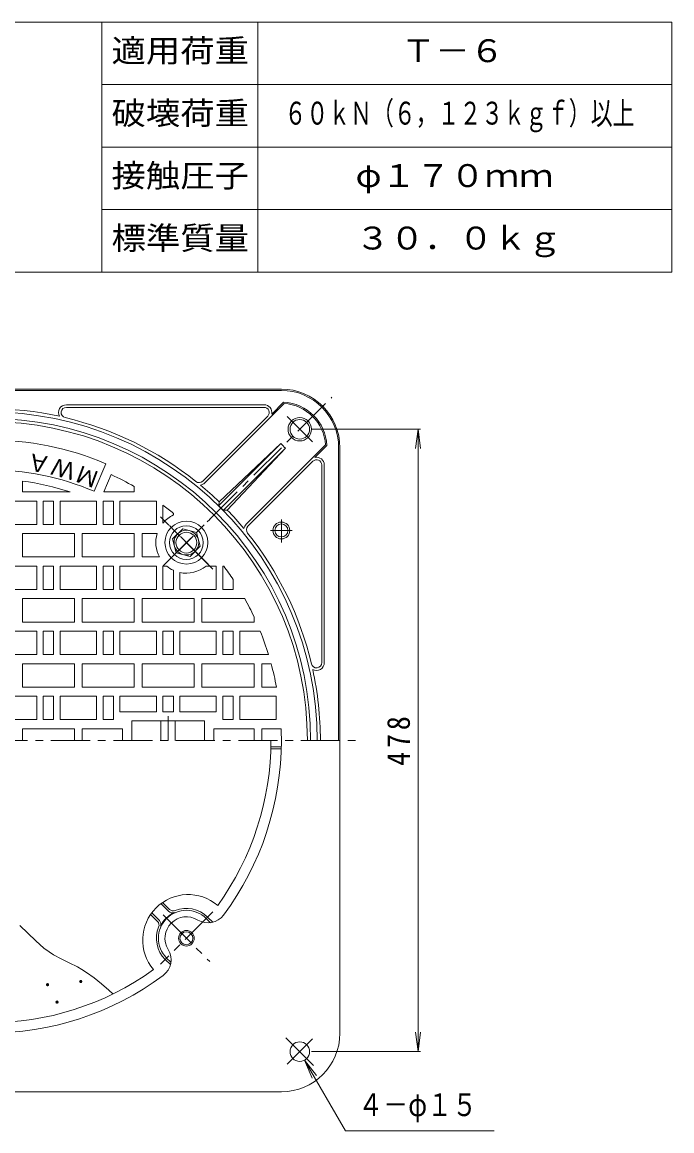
# Model space of a CAD drawing. Units: millimetres, scale not verified. Extents: x -589 to 461, y -801 to 845.
# Drawn here: x -38 to 461, y -7 to 845 of the extents above; entities that cross this region are included whole.
import ezdxf
from ezdxf.enums import TextEntityAlignment as Align

# ---------------------------------------------------------------- set-up
doc = ezdxf.new("R2010")
doc.units = ezdxf.units.MM
doc.header["$LTSCALE"] = 6
doc.linetypes.add('CHAIN1', pattern=[8, 5, -1, 1, -1])
for name, color, linetype, lineweight in [('1-0_1-0ﾚｲﾔ', 2, 'Continuous', 9), ('1-2_1-2ﾚｲﾔ', 3, 'Continuous', 9), ('1-4_1-4ﾚｲﾔ', 7, 'Continuous', 9), ('1-6_1-6ﾚｲﾔ', 6, 'Continuous', 9), ('1-B', 2, 'Continuous', 9), ('F-0_F-0ﾚｲﾔ', 7, 'Continuous', 9)]:
    doc.layers.add(name, color=color, linetype=linetype, lineweight=lineweight)
doc.layers.add('F-4_F-4ﾚｲﾔ', color=2, linetype='Continuous')
doc.styles.add('ＭＳ ゴシック', font='')
doc.styles.get('ＭＳ ゴシック').set_extended_font_data('MS Gothic')

msp = doc.modelspace()

# ---------------------------------------------------------------- linework, layer by layer
at = {"layer": '1-0_1-0ﾚｲﾔ'}
for p, q in [((-288.973, 562.621), (161.027, 562.621)), ((-288.973, 561.622), (161.027, 561.622)), ((147.722, 550.622), (-4.165, 550.622)), ((147.722, 548.621), (-4.165, 548.621)), ((102.146, 490.56), (163.141, 551.556)), ((153.603, 543.431), (162.75, 552.579)), ((100.731, 491.974), (150.55, 541.793)), ((112.979, 473.109), (160.581, 520.711)), ((113.129, 476.088), (160.581, 520.711)), ((133.965, 458.74), (194.961, 519.736)), ((116.515, 469.574), (164.117, 517.176)), ((164.117, 517.176), (119.493, 469.724)), ((186.837, 510.197), (195.985, 519.345)), ((205.027, 517.621), (205.027, 292.621)), ((206.027, 517.621), (206.027, 67.622)), ((185.199, 507.145), (135.38, 457.326)), ((192.027, 504.316), (192.027, 352.43)), ((194.027, 504.316), (194.027, 352.43)), ((112.979, 473.109), (113.129, 476.088)), ((116.515, 469.574), (119.493, 469.724)), ((161.027, 22.622), (-288.973, 22.622))]:
    msp.add_line(p, q, dxfattribs=at)
at = {"layer": '1-0_1-0ﾚｲﾔ', "linetype": 'CHAIN1'}
for p, q in [((71.922, 428.516), (199.737, 556.331)), ((184.895, 522.038), (165.445, 541.488)), ((161.027, 444.725), (161.027, 462.4)), ((152.759, 453.982), (169.329, 453.982)), ((164.569, 64.08), (188.251, 40.398)), ((184.895, 63.206), (165.445, 43.755))]:
    msp.add_line(p, q, dxfattribs=at)
at = {"layer": '1-0_1-0ﾚｲﾔ', "color": 3, "linetype": 'CHAIN1'}
msp.add_line((104.682, 428.022), (72.316, 460.388), dxfattribs=at)
at = {"layer": '1-0_1-0ﾚｲﾔ'}
for centre, radius in [((175.169, 531.764), 9), ((175.169, 531.764), 7.5), ((161.027, 453.982), 6.5), ((161.027, 453.982), 5), ((88.055, 140.594), 6), ((88.055, 140.594), 5), ((175.169, 53.479), 7.5)]:
    msp.add_circle(centre, radius, dxfattribs=at)
for centre, radius, start, end in [((161.027, 517.621), 45, 0, 90), ((161.027, 517.621), 44, 0, 90), ((-63.973, 292.621), 255, 77.6459, 102.3541), ((-4.165, 544.621), 6, 90, 208.95401), ((-4.165, 544.621), 4, 90, 256.64793), ((147.722, 544.622), 6, 348.55591, 90), ((147.722, 544.622), 4, 314.99925, 90), ((161.027, 517.621), 35, 2.82281, 87.17755), ((161.027, 517.621), 34, 3.56572, 86.43454), ((-63.973, 292.621), 252.5, 0, 180), ((-63.973, 292.621), 247.5, 0, 180), ((-63.973, 292.621), 255, 51.31755, 76.64883), ((145.471, 502.065), 24, 39.02087, 50.97913), ((188.027, 504.316), 4, 0, 135.00075), ((188.027, 504.316), 6, 0, 101.44409), ((97.903, 494.803), 4, 231.31795, 315.00075), ((97.903, 494.803), 6, 279.01062, 315.0005), ((-63.973, 292.621), 255, 46.01117, 50.3205), ((-63.973, 292.621), 252.76, 44.43329, 45.56671), ((-63.973, 292.621), 255, 39.67953, 43.98885), ((138.208, 454.497), 6, 134.9995, 170.98938), ((138.208, 454.497), 4, 134.99925, 218.68205), ((-63.973, 292.621), 255, 13.35118, 38.68246), ((188.027, 352.43), 4, 193.35207, 0), ((188.027, 352.43), 6, 241.04599, 0), ((-63.973, 292.621), 255, 0, 12.35406), ((-63.973, 292.621), 225, 323.39369, 0), ((88.055, 140.594), 16.5, 58.30518, 211.69482), ((104.605, 167.396), 15, 238.30515, 323.39374), ((61.253, 124.044), 15, 306.60648, 31.69484), ((-63.973, 292.621), 225, 233.39363, 306.60637), ((161.027, 67.622), 45, 270, 0)]:
    msp.add_arc(centre, radius, start, end, dxfattribs=at)
at = {"layer": '1-2_1-2ﾚｲﾔ'}
for p, q in [((17.299, 484.086), (26.286, 505.258)), ((24.706, 483.622), (30.343, 496.9)), ((48.027, 487.765), (48.027, 483.622)), ((24.706, 483.622), (48.027, 483.622)), ((-54.973, 476.622), (-26.973, 476.622)), ((-26.973, 476.622), (-26.973, 458.622)), ((-21.973, 476.622), (-21.973, 458.622)), ((-8.973, 476.622), (19.027, 476.622)), ((-8.973, 476.622), (-8.973, 458.622)), ((19.027, 476.622), (19.027, 458.622)), ((24.027, 476.622), (24.027, 458.622)), ((37.027, 476.622), (37.027, 458.622)), ((70.027, 473.367), (70.027, 459.724)), ((78.027, 467.152), (78.027, 465.902)), ((-54.973, 458.622), (-26.973, 458.622)), ((-37.973, 451.621), (2.027, 451.621)), ((-21.973, 458.622), (-13.973, 458.622)), ((-8.973, 458.622), (19.027, 458.622)), ((2.027, 451.621), (2.027, 433.622)), ((8.027, 451.621), (48.027, 451.621)), ((24.027, 458.622), (32.027, 458.622)), ((37.027, 458.622), (65.027, 458.622)), ((48.027, 451.621), (48.027, 433.622)), ((54.027, 451.622), (54.027, 433.622)), ((54.027, 451.622), (65.613, 451.622)), ((90.894, 434.054), (80.298, 436.893)), ((98.651, 441.81), (90.894, 434.054)), ((-54.973, 426.622), (-26.973, 426.622)), ((-26.973, 426.622), (-26.973, 408.622)), ((-21.973, 426.622), (-21.973, 408.622)), ((-8.973, 426.622), (19.027, 426.622)), ((-8.973, 426.622), (-8.973, 408.622)), ((19.027, 426.622), (19.027, 408.622)), ((24.027, 426.622), (24.027, 408.622)), ((37.027, 426.622), (37.027, 408.622)), ((54.027, 433.622), (67.303, 433.622)), ((70.027, 426.621), (70.027, 408.622)), ((70.027, 426.621), (72.98, 426.621)), ((103.129, 426.621), (111.027, 426.621)), ((111.027, 426.621), (111.027, 408.622)), ((116.027, 426.621), (116.027, 408.622)), ((116.027, 426.621), (116.773, 426.621)), ((78.027, 423.396), (78.027, 408.622)), ((83.027, 421.694), (83.027, 408.622)), ((124.027, 416.238), (124.027, 408.622)), ((-54.973, 408.622), (-26.973, 408.622)), ((-37.973, 401.621), (2.027, 401.621)), ((-21.973, 408.622), (-13.973, 408.622)), ((-8.973, 408.622), (19.027, 408.622)), ((2.027, 401.621), (2.027, 383.622)), ((8.027, 401.621), (48.027, 401.621)), ((24.027, 408.622), (32.027, 408.622)), ((37.027, 408.622), (65.027, 408.622)), ((48.027, 401.621), (48.027, 383.622)), ((54.027, 401.622), (54.027, 383.622)), ((70.027, 408.622), (78.027, 408.622)), ((83.027, 408.622), (111.027, 408.622)), ((100.027, 401.622), (100.027, 383.622)), ((100.027, 401.622), (132.862, 401.622)), ((116.027, 408.622), (124.027, 408.622)), ((54.027, 383.622), (94.027, 383.622)), ((100.027, 383.622), (140.027, 383.622)), ((140.027, 387.537), (140.027, 383.622)), ((-54.973, 376.622), (-26.973, 376.622)), ((-26.973, 376.622), (-26.973, 358.621)), ((-21.973, 376.622), (-21.973, 358.621)), ((-8.973, 376.622), (19.027, 376.622)), ((-8.973, 376.622), (-8.973, 358.621)), ((19.027, 376.622), (19.027, 358.621)), ((24.027, 376.622), (24.027, 358.621)), ((37.027, 376.622), (65.027, 376.622)), ((37.027, 376.622), (37.027, 358.621)), ((65.027, 376.622), (65.027, 358.621)), ((70.027, 376.622), (70.027, 358.621)), ((83.027, 376.622), (111.027, 376.622)), ((83.027, 376.622), (83.027, 358.621)), ((111.027, 376.622), (111.027, 358.621)), ((116.027, 376.622), (116.027, 358.621)), ((129.027, 376.622), (129.027, 358.621)), ((129.027, 376.622), (144.759, 376.622)), ((-54.973, 358.621), (-26.973, 358.621)), ((-21.973, 358.621), (-13.973, 358.621)), ((-8.973, 358.621), (19.027, 358.621)), ((24.027, 358.621), (32.027, 358.621)), ((37.027, 358.621), (65.027, 358.621)), ((70.027, 358.621), (78.027, 358.621)), ((83.027, 358.621), (111.027, 358.621)), ((116.027, 358.621), (124.027, 358.621)), ((129.027, 358.621), (151.129, 358.621)), ((-37.973, 351.622), (-37.973, 333.622)), ((8.027, 351.622), (8.027, 333.622)), ((54.027, 351.622), (54.027, 333.622)), ((100.027, 351.622), (100.027, 333.622)), ((146.027, 351.622), (146.027, 333.622)), ((146.027, 351.622), (153.154, 351.622)), ((-37.973, 333.622), (2.027, 333.622)), ((8.027, 333.622), (48.027, 333.622)), ((54.027, 333.622), (94.027, 333.622)), ((100.027, 333.622), (140.027, 333.622)), ((146.027, 333.622), (157.26, 333.622)), ((-54.973, 326.622), (-26.973, 326.622)), ((-26.973, 326.622), (-26.973, 308.622)), ((-21.973, 326.622), (-21.973, 308.622)), ((19.027, 326.622), (19.027, 308.622)), ((24.027, 326.622), (24.027, 308.622)), ((37.027, 326.622), (65.027, 326.622)), ((37.027, 326.622), (37.027, 314.621)), ((65.027, 326.622), (65.027, 314.621)), ((70.027, 326.622), (78.027, 326.622)), ((70.027, 326.622), (70.027, 314.621)), ((78.027, 326.622), (78.027, 314.621)), ((83.027, 326.622), (111.027, 326.622)), ((111.027, 326.622), (111.027, 314.621)), ((116.027, 326.622), (116.027, 308.622)), ((129.027, 326.622), (129.027, 308.622)), ((-54.973, 308.622), (-26.973, 308.622)), ((-21.973, 308.622), (-13.973, 308.622)), ((19.027, 308.622), (-8.973, 308.622)), ((24.027, 308.622), (32.027, 308.622)), ((37.027, 314.621), (65.027, 314.621)), ((46.027, 307.621), (102.027, 307.621)), ((46.027, 307.621), (46.027, 292.621)), ((68.527, 307.621), (68.527, 292.621)), ((70.027, 314.621), (78.027, 314.621)), ((79.527, 307.621), (79.527, 292.621)), ((102.027, 307.621), (102.027, 292.621)), ((116.027, 308.622), (124.027, 308.622)), ((129.027, 308.622), (157.027, 308.622)), ((-37.973, 301.622), (2.027, 301.622)), ((-37.973, 301.622), (-37.973, 292.621)), ((2.027, 301.622), (2.027, 292.621)), ((8.027, 301.622), (39.027, 301.622)), ((8.027, 301.622), (8.027, 292.621)), ((39.027, 301.622), (39.027, 292.621)), ((109.027, 301.622), (140.027, 301.622)), ((109.027, 301.622), (109.027, 292.621)), ((140.027, 301.622), (140.027, 292.621)), ((146.027, 301.622), (160.847, 301.622)), ((146.027, 301.622), (146.027, 292.621)), ((160.933, 286.122), (152.93, 286.122)), ((160.971, 287.622), (152.969, 287.622)), ((68.51, 167.21), (74.342, 161.377)), ((69.747, 168.094), (75.062, 162.779)), ((60.555, 158.901), (65.87, 153.586)), ((61.439, 160.139), (67.271, 154.306)), ((103.258, 155.797), (106.534, 152.52)), ((104.318, 156.857), (108.314, 152.862)), ((71.792, 124.33), (75.787, 120.335)), ((72.852, 125.391), (76.128, 122.115))]:
    msp.add_line(p, q, dxfattribs=at)
at = {"layer": '1-2_1-2ﾚｲﾔ', "linetype": 'CHAIN1'}
for p, q in [((108.454, 424.251), (68.126, 464.578)), ((74.027, 311.368), (74.027, 292.621)), ((-351.973, 292.621), (224.027, 292.621)), ((108.454, 160.992), (68.126, 120.665)), ((108.454, 160.992), (68.126, 120.665))]:
    msp.add_line(p, q, dxfattribs=at)
at = {"layer": '1-2_1-2ﾚｲﾔ', "color": 2, "linetype": 'CHAIN1'}
for p, q in [((70.154, 426.749), (105.956, 462.55)), ((70.154, 158.494), (105.956, 122.693))]:
    msp.add_line(p, q, dxfattribs=at)
at = {"layer": '1-2_1-2ﾚｲﾔ'}
for points in [[(-37.973, 491.933), (-37.973, 483.622), (-1.363, 483.622)], [(-21.973, 476.622), (-13.973, 476.622), (-13.973, 458.622)], [(24.027, 476.622), (32.027, 476.622), (32.027, 458.622)], [(37.027, 476.622), (65.027, 476.622), (65.027, 458.622)], [(-37.973, 451.621), (-37.973, 433.622), (2.027, 433.622)], [(8.027, 451.621), (8.027, 433.622), (48.027, 433.622)], [(80.298, 436.893), (77.459, 447.489), (85.216, 455.245), (95.812, 452.406), (98.651, 441.81)], [(-21.973, 426.622), (-13.973, 426.622), (-13.973, 408.622)], [(24.027, 426.622), (32.027, 426.622), (32.027, 408.622)], [(37.027, 426.622), (65.027, 426.622), (65.027, 408.622)], [(-37.973, 401.621), (-37.973, 383.622), (2.027, 383.622)], [(8.027, 401.621), (8.027, 383.622), (48.027, 383.622)], [(54.027, 401.622), (94.027, 401.622), (94.027, 383.622)], [(-21.973, 376.622), (-13.973, 376.622), (-13.973, 358.621)], [(24.027, 376.622), (32.027, 376.622), (32.027, 358.621)], [(70.027, 376.622), (78.027, 376.622), (78.027, 358.621)], [(116.027, 376.622), (124.027, 376.622), (124.027, 358.621)], [(-37.973, 351.622), (2.027, 351.622), (2.027, 333.622)], [(8.027, 351.622), (48.027, 351.622), (48.027, 333.622)], [(54.027, 351.622), (94.027, 351.622), (94.027, 333.622)], [(100.027, 351.622), (140.027, 351.622), (140.027, 333.622)], [(-21.973, 326.622), (-13.973, 326.622), (-13.973, 308.622)], [(19.027, 326.622), (-8.973, 326.622), (-8.973, 308.622)], [(24.027, 326.622), (32.027, 326.622), (32.027, 308.622)], [(83.027, 326.622), (83.027, 314.621), (111.027, 314.621)], [(116.027, 326.622), (124.027, 326.622), (124.027, 308.622)], [(129.027, 326.622), (157.027, 326.622), (157.027, 308.622)]]:
    msp.add_lwpolyline(points, dxfattribs=at)
for radius in [16.5, 13, 9.5, 8]:
    msp.add_circle((88.055, 444.649), radius, dxfattribs=at)
for centre, radius, start, end in [((-63.973, 292.621), 245, 0, 180), ((-63.973, 292.621), 231, 67, 113), ((-63.973, 292.621), 208, 66.99998, 113.00002), ((-63.973, 292.621), 225, 60.14688, 65.21715), ((-63.973, 292.621), 201, 71.85083, 82.56776), ((-63.973, 292.621), 225, 50.86789, 53.44777), ((88.055, 444.649), 23.5, 115.25971, 140.09852), ((88.055, 444.649), 23.5, 162.74127, 207.98707), ((88.055, 444.649), 23.5, 230.09826, 244.74022), ((88.055, 444.649), 23.5, 257.64583, 309.90132), ((-63.973, 292.621), 225, 33.32628, 36.55223), ((-63.973, 292.621), 225, 24.95126, 28.97607), ((-63.973, 292.621), 225, 17.0576, 21.92133), ((-63.973, 292.621), 225, 10.49925, 15.20197), ((-63.973, 292.621), 225, 0, 2.29245), ((88.055, 140.594), 21.5, 45, 224.99983), ((77.891, 165.607), 4, 225.00089, 292.11464), ((88.055, 140.594), 23, 45.00015, 112.11453), ((63.041, 150.758), 4, 337.88536, 45.00044), ((64.443, 151.478), 4, 335.25217, 45), ((88.055, 140.594), 22, 114.74773, 155.25269), ((77.171, 164.206), 4, 225.00089, 294.74779), ((88.055, 140.594), 23, 157.88571, 225.00015)]:
    msp.add_arc(centre, radius, start, end, dxfattribs=at)
at = {"layer": '1-4_1-4ﾚｲﾔ'}
for p, q in [((184.169, 531.764), (267.827, 531.764)), ((266.027, 531.764), (264.069, 516.892)), ((266.027, 531.764), (267.985, 516.892)), ((266.027, 53.479), (266.027, 531.764)), ((266.027, 53.479), (264.069, 68.351)), ((266.027, 53.479), (267.985, 68.351)), ((184.169, 53.479), (267.827, 53.479)), ((178.919, 46.984), (210.306, -7.379)), ((178.919, 46.984), (184.659, 33.126)), ((178.919, 46.984), (188.05, 35.084)), ((210.306, -7.379), (324.596, -7.379))]:
    msp.add_line(p, q, dxfattribs=at)
at = {"layer": '1-6_1-6ﾚｲﾔ'}
msp.add_lwpolyline([(-39.861, 150.505), (-33.665, 144.597), (-27.626, 138.613), (-21.372, 132.997), (-17.5, 130.083), (-14.166, 127.955), (-8.121, 124.675), (-1.886, 121.631), (4.324, 118.524), (7.828, 116.574), (11.4, 114.338), (17.291, 110.093), (22.929, 105.478), (28.411, 100.636), (31.558, 97.781)], dxfattribs=at)
at = {"layer": '1-B', "color": 4}
for centre, radius, start, end in [((-63.973, 292.621), 217, 324.25128, 0), ((89.469, 139.179), 35, 49.62558, 220.37442), ((-63.973, 292.621), 217, 234.25131, 305.74869)]:
    msp.add_arc(centre, radius, start, end, dxfattribs=at)
at = {"layer": 'F-0_F-0ﾚｲﾔ'}
for p, q in [((-588.973, 844.622), (461.027, 844.622)), ((23.027, 652.621), (23.027, 844.622)), ((143.027, 652.621), (143.027, 844.622)), ((461.027, 652.621), (461.027, 844.622)), ((23.027, 796.622), (461.027, 796.622)), ((23.027, 748.622), (461.027, 748.622)), ((23.027, 700.622), (461.027, 700.622)), ((-588.973, 652.621), (461.027, 652.621))]:
    msp.add_line(p, q, dxfattribs=at)

# ---------------------------------------------------------------- texts
at = {"layer": '1-2_1-2ﾚｲﾔ', "color": 7, "style": 'ＭＳ ゴシック'}
for s, rotation, p in [('Ａ', 169.778, (-14.852, 514.336)), ('Ｗ', 164.667, (4.808, 509.074)), ('Ｍ', 159.555, (23.922, 502.081))]:
    msp.add_text(s, height=13.2, rotation=rotation, dxfattribs=at).set_placement(p, align=Align.BOTTOM_LEFT)
at = {"layer": '1-4_1-4ﾚｲﾔ', "color": 6, "style": 'ＭＳ ゴシック', "width": 0.8}
msp.add_text('４－φ１５', height=17.6, dxfattribs=at).set_placement((220.051, -1.379), align=Align.BOTTOM_LEFT)
at = {"layer": '1-4_1-4ﾚｲﾔ', "color": 2, "insert": (260.027, 273.121), "char_height": 17.6, "attachment_point": 7, "rotation": 90, "style": 'ＭＳ ゴシック'}
msp.add_mtext('\\T1.27;\\W0.9;478', dxfattribs=at)
at = {"layer": '1-6_1-6ﾚｲﾔ', "style": 'ＭＳ ゴシック'}
for p in [(-24.628, 97.74), (0.905, 100.172), (-17.333, 84.365)]:
    msp.add_text('・', height=8.798, dxfattribs=at).set_placement(p, align=Align.BOTTOM_LEFT)
at = {"layer": 'F-0_F-0ﾚｲﾔ', "color": 2, "style": 'ＭＳ ゴシック', "width": 1.1}
for s, p in [('Ｔ－６', (252.977, 808.622)), ('φ１７０ｍｍ', (218.027, 712.622)), ('３０．０ｋｇ', (218.027, 664.621))]:
    msp.add_text(s, height=17.6, dxfattribs=at).set_placement(p, align=Align.BOTTOM_LEFT)
at = {"layer": 'F-0_F-0ﾚｲﾔ', "color": 3, "style": 'ＭＳ ゴシック', "width": 0.7}
msp.add_text('６０ｋＮ（６，１２３ｋｇｆ）以上', height=17.6, dxfattribs=at).set_placement((163.427, 760.621), align=Align.BOTTOM_LEFT)
at = {"layer": 'F-4_F-4ﾚｲﾔ', "style": 'ＭＳ ゴシック', "width": 1.1}
for s, p in [('適用荷重', (30.527, 808.622)), ('破壊荷重', (30.527, 760.621)), ('接触圧子', (30.527, 712.622)), ('標準質量', (30.527, 664.621))]:
    msp.add_text(s, height=17.6, dxfattribs=at).set_placement(p, align=Align.BOTTOM_LEFT)

doc.saveas('drawing.dxf')
